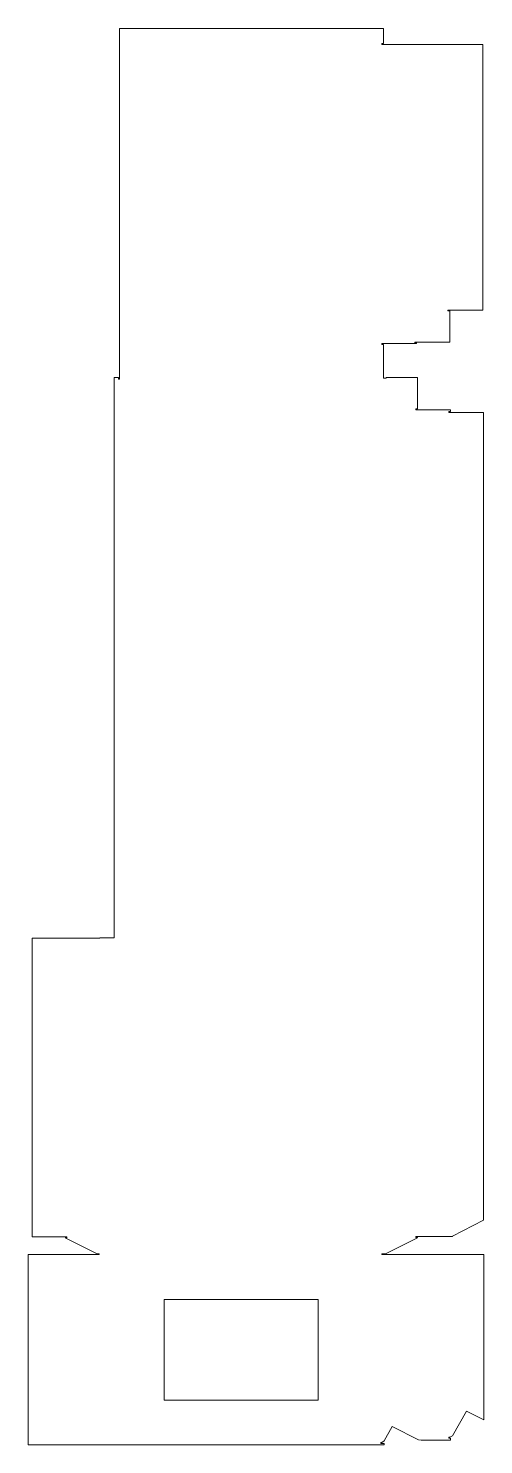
# Model space of a CAD drawing. Header units: millimetres. Extents: x -154 to 276, y -448 to 888.
import ezdxf

# ---------------------------------------------------------------- set-up
doc = ezdxf.new("R2010")
doc.units = ezdxf.units.MM

msp = doc.modelspace()

# ---------------------------------------------------------------- linework, layer by layer
at = {"color": 7, "linetype": 'Continuous', "lineweight": 15}
for p, q in [((-67.6, 557.1), (-67.6, 888)), ((181.6, 888), (-67.6, 888)), ((181.6, 873.7), (181.6, 888)), ((181.6, 873.7), (180, 873.7)), ((180, 873.7), (180, 872.8)), ((180, 872.8), (275.4, 872.8)), ((275.4, 872.8), (275.4, 622.1)), ((275.4, 622.1), (242.5, 622.1)), ((242.5, 622.1), (242.5, 621.3)), ((242.5, 621.3), (244.1, 621.3)), ((244.1, 592), (244.1, 621.3)), ((180, 590.5), (212.9, 590.5)), ((180, 590.5), (180, 589.7)), ((180, 589.7), (181.6, 589.7)), ((181.6, 589.7), (181.6, 558)), ((211.3, 592), (244.1, 592)), ((211.3, 592), (211.3, 591.1)), ((211.3, 591.1), (212.9, 591.1)), ((212.9, 590.5), (212.9, 591.1)), ((-72.6, 558.7), (-72.6, 29.9)), ((-68.5, 558.7), (-72.6, 558.7)), ((-68.5, 558.7), (-68.5, 557.1)), ((-68.5, 557.1), (-67.6, 557.1)), ((181.6, 558), (184.2, 558)), ((184.2, 558), (184.2, 558.7)), ((213.6, 558.7), (184.2, 558.7)), ((213.6, 529), (213.6, 558.7)), ((213.6, 529), (212, 529)), ((212, 529), (212, 528.1)), ((244.9, 528.1), (212, 528.1)), ((244.9, 526.4), (243.3, 526.4)), ((243.3, 526.4), (243.3, 525.5)), ((243.3, 525.5), (276, 525.5)), ((244.9, 526.4), (244.9, 528.1)), ((276, 525.5), (276, -236.6)), ((-150.1, -252.2), (-150.1, 29.4)), ((-150.1, 29.4), (-86, 29.4)), ((-86, 29.4), (-86, 29.9)), ((-72.6, 29.9), (-86, 29.9)), ((276, -236.6), (246.7, -251.8)), ((-117.3, -252.2), (-150.1, -252.2)), ((-118.9, -253.1), (-118.9, -253.2)), ((-118.9, -253.1), (-117.3, -253.1)), ((-118.9, -253.2), (-89.4, -267.9)), ((-117.3, -253.1), (-117.3, -252.2)), ((184.2, -267.9), (213.6, -253.2)), ((246.7, -252), (212, -252)), ((212, -252), (212, -252.9)), ((212, -252.9), (213.6, -252.9)), ((213.6, -253.2), (213.6, -252.9)), ((246.7, -251.8), (246.7, -252)), ((-153.7, -448.4), (-153.7, -269)), ((-153.7, -269), (-86.9, -269)), ((-86.9, -268.2), (-89.4, -267.9)), ((-86.9, -269), (-86.9, -268.2)), ((179.9, -268.2), (181.6, -268.2)), ((179.9, -268.2), (179.9, -269)), ((179.9, -269), (276.2, -269)), ((184.2, -267.9), (181.6, -268.2)), ((276.2, -269), (276.2, -425)), ((119.9, -311.3), (-25.3, -311.3)), ((-25.3, -311.3), (-25.3, -406.5)), ((119.9, -406.5), (119.9, -311.3)), ((-25.3, -406.5), (119.9, -406.5)), ((259.9, -416.9), (246.7, -440.1)), ((276.2, -425), (259.9, -416.9)), ((182.4, -444.9), (189.8, -431.2)), ((189.8, -431.2), (214.7, -443.9)), ((246.7, -440.1), (244.2, -441.4)), ((182.4, -448.4), (-153.7, -448.4)), ((179.9, -446.3), (179, -446.3)), ((179, -446.3), (179, -447.2)), ((179, -447.2), (182.4, -447.2)), ((182.4, -444.9), (179.9, -446.3)), ((182.4, -448.4), (182.4, -447.2)), ((217.2, -444.2), (214.7, -443.9)), ((217.2, -444.2), (244.9, -444.2)), ((244.2, -441.4), (243.3, -441.4)), ((243.3, -441.4), (243.3, -442.3)), ((243.3, -442.3), (244.9, -442.3)), ((244.9, -444.2), (244.9, -442.3))]:
    msp.add_line(p, q, dxfattribs=at)

doc.saveas('drawing.dxf')
